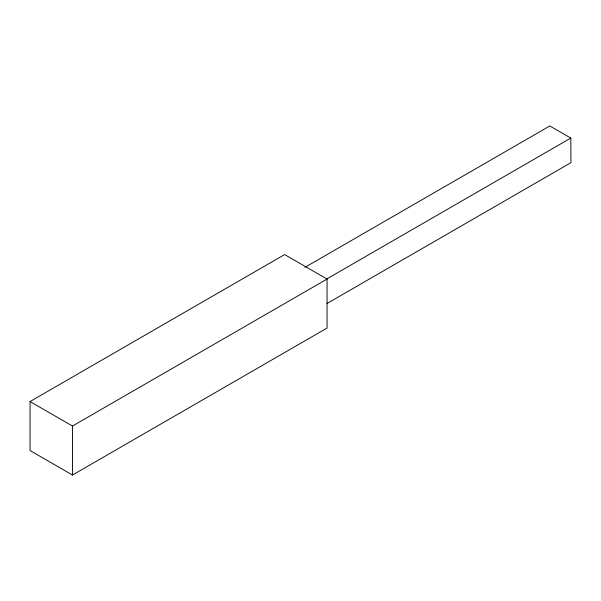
<?xml version="1.0" encoding="UTF-8"?>
<svg xmlns="http://www.w3.org/2000/svg" width="601" height="601" viewBox="0 0 601 601"><rect width="100%" height="100%" fill="white"/><g stroke="black" fill="none" stroke-linecap="round" stroke-linejoin="round"><path stroke-width="0.9" d="M30.05 401.551L284.626 254.569L327.057 279.067L327.057 328.056L72.481 475.038L30.05 450.54L30.05 401.551L72.481 426.041L327.057 279.067M304.962 267.325L549.81 125.962L570.792 138.072L570.95 162.661L326.914 303.558M326.756 278.969L570.792 138.072M72.481 426.041L72.481 475.038"/></g></svg>
